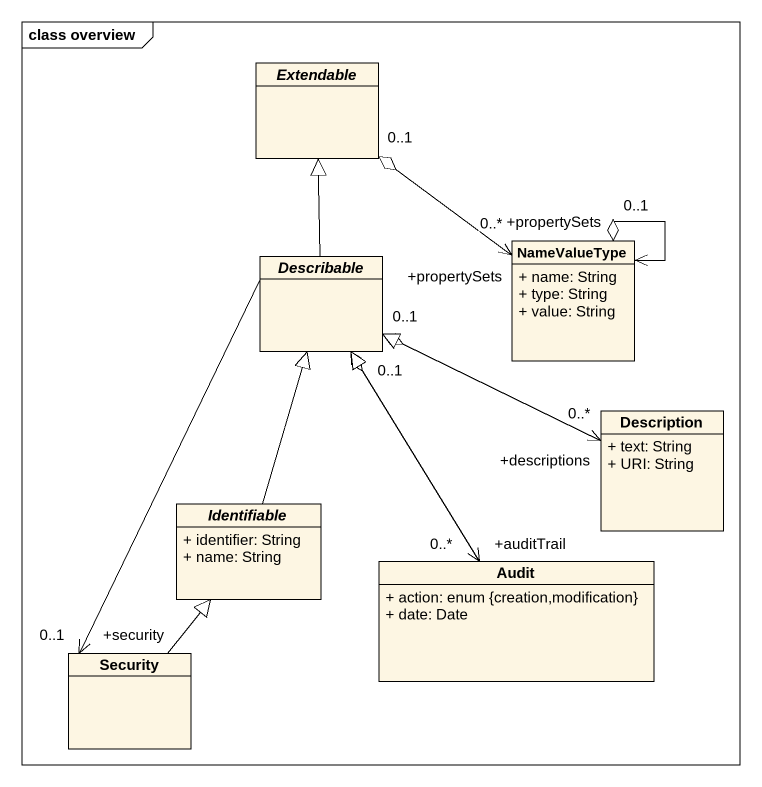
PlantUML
@startuml
mainframe class overview
hide circle
hide empty members
skinparam classAttributeIconSize 0
abstract class Extendable
class NameValueType {
  + name: String
  + type: String
  + value: String
}
abstract class Describable
class Description {
  + text: String
  + URI: String
}
abstract class Identifiable {
  + identifier: String
  + name: String
}
class Audit {
  + action: enum {creation,modification}
  + date: Date
}
class Security
Extendable "0..1" o--> "+propertySets\n0..*" NameValueType
NameValueType <--o "+propertySets\n0..1" NameValueType
Describable -up-|> Extendable
Describable "0..1" o-right-> "+descriptions\n0..*" Description
Describable "0..1" o--> "+auditTrail\n0..*" Audit
Describable --> "+security\n0..1" Security
Description -left-|> Describable
Identifiable -up-|> Describable
Audit -up-|> Describable
Security -up-|> Identifiable
@enduml
